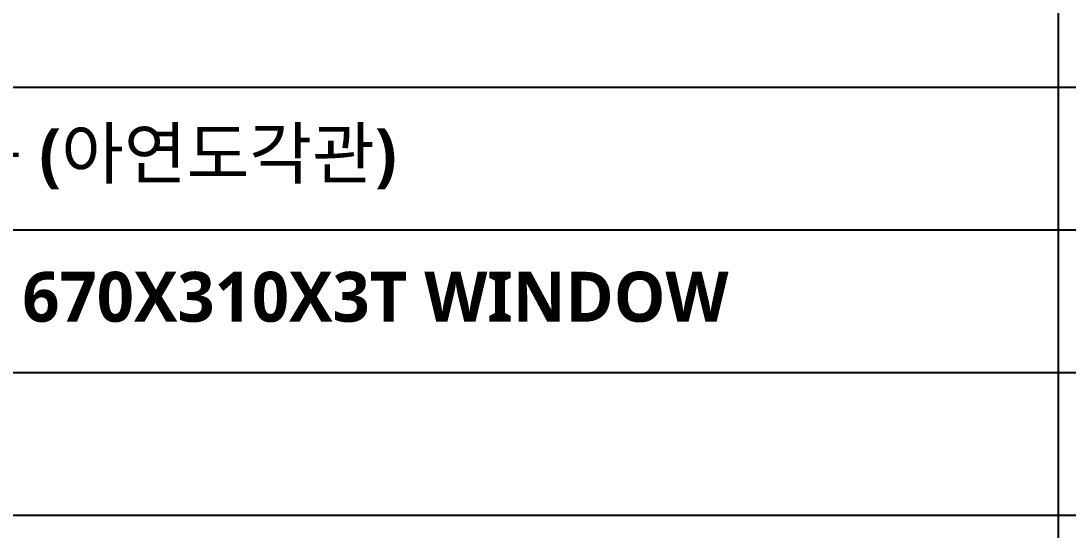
# Model space of a CAD drawing. Header units: millimetres. Extents: x 0 to 190005487, y 0 to 455456909.
# Drawn here: x 91743 to 95410, y 22222 to 24007 of the extents above; entities that cross this region are included whole.
import ezdxf

# ---------------------------------------------------------------- set-up
doc = ezdxf.new("R2010")
doc.units = ezdxf.units.MM
doc.header["$LTSCALE"] = 400
doc.header["$MEASUREMENT"] = 0
doc.layers.add('A-ANNO-GRA1', color=7, linetype='CONTINUOUS')
doc.layers.add('A-ANNO-TEXT1', color=7, linetype='CONTINUOUS')
doc.styles.add('SH_대대리576', font='NanumGothicBold.ttf')

msp = doc.modelspace()

# ---------------------------------------------------------------- linework, layer by layer
at = {"layer": 'A-ANNO-GRA1', "color": 2}
msp.add_line((95375, 28700), (95375, 21775), dxfattribs=at)
at = {"layer": 'A-ANNO-GRA1', "color": 8}
for p, q in [((85000, 23775), (120500, 23775)), ((85000, 23275), (120500, 23275)), ((85000, 22775), (120500, 22775)), ((85000, 22275), (120500, 22275))]:
    msp.add_line(p, q, dxfattribs=at)

# ---------------------------------------------------------------- texts
at = {"layer": 'A-ANNO-TEXT1', "style": 'SH_대대리576'}
for s, p in [('3" 가이드레일, SQ-150X100X3.2T 트랙지지용 (아연도각관)', (87146.4, 23454.8)), ('STEEL 0.5T, 50T, P.I.R단열재 (난연3급) 충진, 670X310X3T WINDOW', (87151.3, 22952.4))]:
    msp.add_text(s, height=175, dxfattribs=at).set_placement(p)

doc.saveas('drawing.dxf')
